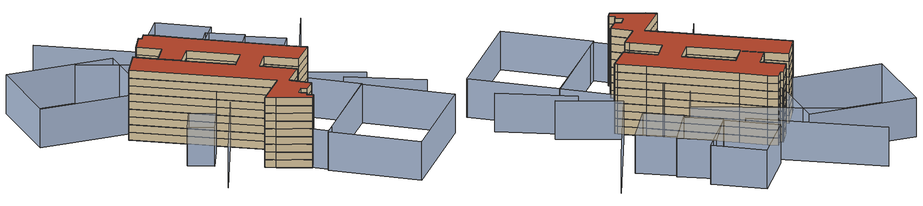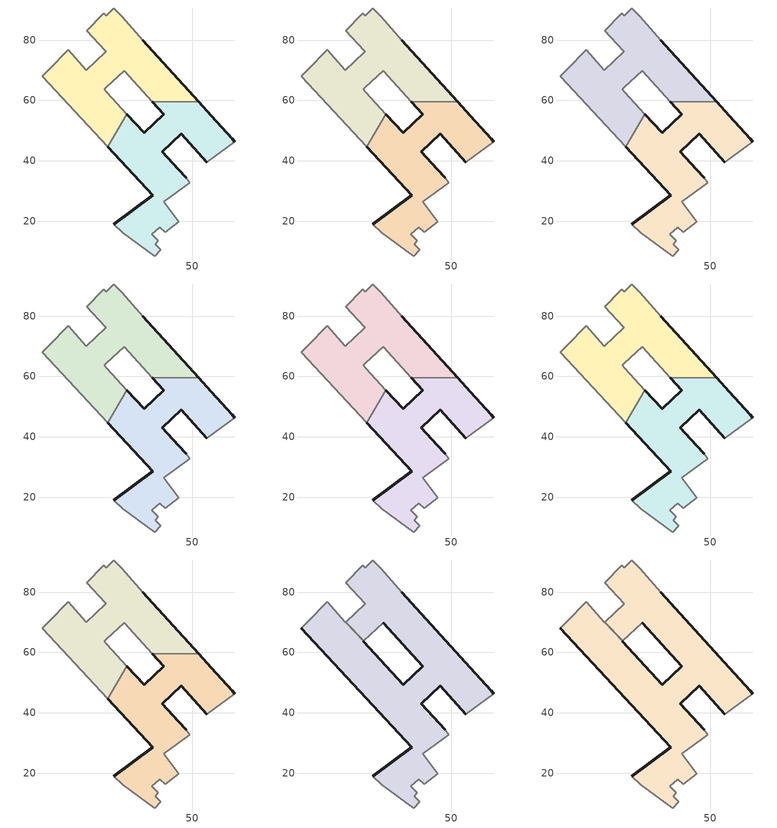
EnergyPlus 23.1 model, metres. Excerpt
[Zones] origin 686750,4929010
a53d307eac631355_F0_dwelling_0
 floor ground (EU_floor_Construction): 52.15,59.54 33.67,79.96 26.91,87.75 24.03,90.61 22.21,88.69 21.63,88.07 20.93,88.73 20.69,88.95 20.32,88.55 15.15,83.08 21.28,76.44 21.53,76.16 21.29,75.93 15,69.95 8.92,76.72 2.51,70.19 0.42,67.96 22.12,44.62 28.41,55.46 21.67,62.74 20.85,63.62 21.63,64.34 27.45,69.76 36.88,59.54 z0
 wall outside (EU_wall_Construction): 33.67,79.96 52.15,59.54 z0:3
 wall adiabatic (EU_wall_Construction): 36.88,59.54 27.45,69.76 21.63,64.34 20.85,63.62 21.67,62.74 28.41,55.46 / 22.12,44.62 0.42,67.96 2.51,70.19 8.92,76.72 15,69.95 21.29,75.93 21.53,76.16 21.28,76.44 15.15,83.08 20.32,88.55 20.69,88.95 20.93,88.73 21.63,88.07 22.21,88.69 24.03,90.61 26.91,87.75 33.67,79.96 z0:3
 wall to a53d307eac631355_F0_dwelling_1 (EU_wall_Construction): 52.15,59.54 36.88,59.54 / 28.41,55.46 22.12,44.62 z0:3
a53d307eac631355_F0_dwelling_1
 floor ground (EU_floor_Construction): 45.62,19.75 40.66,26.41 49.22,32.79 47.99,34.38 45.48,37.11 40.07,43.02 46.48,48.9 54.9,39.51 64.07,46.31 63.3,47.35 56.32,54.92 52.15,59.54 36.88,59.54 40.69,55.4 34.07,49.33 28.41,55.46 22.12,44.62 36.97,28.64 24.07,18.97 27.11,16.2 37.57,8.44 39.54,10.56 37.83,12.35 38.82,13.42 36.7,15.66 39.34,17.98 41.11,16.34 z0
 wall outside (EU_wall_Construction): 54.9,39.51 46.48,48.9 40.07,43.02 45.48,37.11 47.99,34.38 / 24.07,18.97 36.97,28.64 22.12,44.62 / 28.41,55.46 34.07,49.33 40.69,55.4 36.88,59.54 / 52.15,59.54 56.32,54.92 63.3,47.35 64.07,46.31 z0:3
 wall adiabatic (EU_wall_Construction): 64.07,46.31 54.9,39.51 / 47.99,34.38 49.22,32.79 40.66,26.41 45.62,19.75 41.11,16.34 39.34,17.98 36.7,15.66 38.82,13.42 37.83,12.35 39.54,10.56 37.57,8.44 27.11,16.2 24.07,18.97 z0:3
a53d307eac631355_F1_dwelling_0
 floor to a53d307eac631355_F0_dwelling_0 (EU_floor_Construction): 52.15,59.54 33.67,79.96 26.91,87.75 24.03,90.61 22.21,88.69 21.63,88.07 20.93,88.73 20.69,88.95 20.32,88.55 15.15,83.08 21.28,76.44 21.53,76.16 21.29,75.93 15,69.95 8.92,76.72 2.51,70.19 0.42,67.96 22.12,44.62 28.41,55.46 21.67,62.74 20.85,63.62 21.63,64.34 27.45,69.76 36.88,59.54 z3
 wall outside (EU_wall_Construction): 33.67,79.96 52.15,59.54 z3:6
 wall adiabatic (EU_wall_Construction): 36.88,59.54 27.45,69.76 21.63,64.34 20.85,63.62 21.67,62.74 28.41,55.46 / 22.12,44.62 0.42,67.96 2.51,70.19 8.92,76.72 15,69.95 21.29,75.93 21.53,76.16 21.28,76.44 15.15,83.08 20.32,88.55 20.69,88.95 20.93,88.73 21.63,88.07 22.21,88.69 24.03,90.61 26.91,87.75 33.67,79.96 z3:6
 wall to a53d307eac631355_F1_dwelling_1 (EU_wall_Construction): 52.15,59.54 36.88,59.54 / 28.41,55.46 22.12,44.62 z3:6
a53d307eac631355_F1_dwelling_1
 floor to a53d307eac631355_F0_dwelling_1 (EU_floor_Construction): 45.62,19.75 40.66,26.41 49.22,32.79 47.99,34.38 45.48,37.11 40.07,43.02 46.48,48.9 54.9,39.51 64.07,46.31 63.3,47.35 56.32,54.92 52.15,59.54 36.88,59.54 40.69,55.4 34.07,49.33 28.41,55.46 22.12,44.62 36.97,28.64 24.07,18.97 27.11,16.2 37.57,8.44 39.54,10.56 37.83,12.35 38.82,13.42 36.7,15.66 39.34,17.98 41.11,16.34 z3
 wall outside (EU_wall_Construction): 54.9,39.51 46.48,48.9 40.07,43.02 45.48,37.11 47.99,34.38 / 24.07,18.97 36.97,28.64 22.12,44.62 / 28.41,55.46 34.07,49.33 40.69,55.4 36.88,59.54 / 52.15,59.54 56.32,54.92 63.3,47.35 64.07,46.31 z3:6
 wall adiabatic (EU_wall_Construction): 64.07,46.31 54.9,39.51 / 47.99,34.38 49.22,32.79 40.66,26.41 45.62,19.75 41.11,16.34 39.34,17.98 36.7,15.66 38.82,13.42 37.83,12.35 39.54,10.56 37.57,8.44 27.11,16.2 24.07,18.97 z3:6
a53d307eac631355_F2_dwelling_0
 floor to a53d307eac631355_F1_dwelling_0 (EU_floor_Construction): 52.15,59.54 33.67,79.96 26.91,87.75 24.03,90.61 22.21,88.69 21.63,88.07 20.93,88.73 20.69,88.95 20.32,88.55 15.15,83.08 21.28,76.44 21.53,76.16 21.29,75.93 15,69.95 8.92,76.72 2.51,70.19 0.42,67.96 22.12,44.62 28.41,55.46 21.67,62.74 20.85,63.62 21.63,64.34 27.45,69.76 36.88,59.54 z6
 wall outside (EU_wall_Construction): 33.67,79.96 52.15,59.54 z6:9
 wall adiabatic (EU_wall_Construction): 36.88,59.54 27.45,69.76 21.63,64.34 20.85,63.62 21.67,62.74 28.41,55.46 / 22.12,44.62 0.42,67.96 2.51,70.19 8.92,76.72 15,69.95 21.29,75.93 21.53,76.16 21.28,76.44 15.15,83.08 20.32,88.55 20.69,88.95 20.93,88.73 21.63,88.07 22.21,88.69 24.03,90.61 26.91,87.75 33.67,79.96 z6:9
 wall to a53d307eac631355_F2_dwelling_1 (EU_wall_Construction): 52.15,59.54 36.88,59.54 / 28.41,55.46 22.12,44.62 z6:9
a53d307eac631355_F2_dwelling_1
 floor to a53d307eac631355_F1_dwelling_1 (EU_floor_Construction): 45.62,19.75 40.66,26.41 49.22,32.79 47.99,34.38 45.48,37.11 40.07,43.02 46.48,48.9 54.9,39.51 64.07,46.31 63.3,47.35 56.32,54.92 52.15,59.54 36.88,59.54 40.69,55.4 34.07,49.33 28.41,55.46 22.12,44.62 36.97,28.64 24.07,18.97 27.11,16.2 37.57,8.44 39.54,10.56 37.83,12.35 38.82,13.42 36.7,15.66 39.34,17.98 41.11,16.34 z6
 wall outside (EU_wall_Construction): 54.9,39.51 46.48,48.9 40.07,43.02 45.48,37.11 47.99,34.38 / 24.07,18.97 36.97,28.64 22.12,44.62 / 28.41,55.46 34.07,49.33 40.69,55.4 36.88,59.54 / 52.15,59.54 56.32,54.92 63.3,47.35 64.07,46.31 z6:9
 wall adiabatic (EU_wall_Construction): 64.07,46.31 54.9,39.51 / 47.99,34.38 49.22,32.79 40.66,26.41 45.62,19.75 41.11,16.34 39.34,17.98 36.7,15.66 38.82,13.42 37.83,12.35 39.54,10.56 37.57,8.44 27.11,16.2 24.07,18.97 z6:9
a53d307eac631355_F3_dwelling_0
 floor to a53d307eac631355_F2_dwelling_0 (EU_floor_Construction): 52.15,59.54 33.67,79.96 26.91,87.75 24.03,90.61 22.21,88.69 21.63,88.07 20.93,88.73 20.69,88.95 20.32,88.55 15.15,83.08 21.28,76.44 21.53,76.16 21.29,75.93 15,69.95 8.92,76.72 2.51,70.19 0.42,67.96 22.12,44.62 28.41,55.46 21.67,62.74 20.85,63.62 21.63,64.34 27.45,69.76 36.88,59.54 z9
 wall outside (EU_wall_Construction): 33.67,79.96 52.15,59.54 z9:12
 wall adiabatic (EU_wall_Construction): 36.88,59.54 27.45,69.76 21.63,64.34 20.85,63.62 21.67,62.74 28.41,55.46 / 22.12,44.62 0.42,67.96 2.51,70.19 8.92,76.72 15,69.95 21.29,75.93 21.53,76.16 21.28,76.44 15.15,83.08 20.32,88.55 20.69,88.95 20.93,88.73 21.63,88.07 22.21,88.69 24.03,90.61 26.91,87.75 33.67,79.96 z9:12
 wall to a53d307eac631355_F3_dwelling_1 (EU_wall_Construction): 52.15,59.54 36.88,59.54 / 28.41,55.46 22.12,44.62 z9:12
a53d307eac631355_F3_dwelling_1
 floor to a53d307eac631355_F2_dwelling_1 (EU_floor_Construction): 45.62,19.75 40.66,26.41 49.22,32.79 47.99,34.38 45.48,37.11 40.07,43.02 46.48,48.9 54.9,39.51 64.07,46.31 63.3,47.35 56.32,54.92 52.15,59.54 36.88,59.54 40.69,55.4 34.07,49.33 28.41,55.46 22.12,44.62 36.97,28.64 24.07,18.97 27.11,16.2 37.57,8.44 39.54,10.56 37.83,12.35 38.82,13.42 36.7,15.66 39.34,17.98 41.11,16.34 z9
 wall outside (EU_wall_Construction): 54.9,39.51 46.48,48.9 40.07,43.02 45.48,37.11 47.99,34.38 / 24.07,18.97 36.97,28.64 22.12,44.62 / 28.41,55.46 34.07,49.33 40.69,55.4 36.88,59.54 / 52.15,59.54 56.32,54.92 63.3,47.35 64.07,46.31 z9:12
 wall adiabatic (EU_wall_Construction): 64.07,46.31 54.9,39.51 / 47.99,34.38 49.22,32.79 40.66,26.41 45.62,19.75 41.11,16.34 39.34,17.98 36.7,15.66 38.82,13.42 37.83,12.35 39.54,10.56 37.57,8.44 27.11,16.2 24.07,18.97 z9:12
a53d307eac631355_F4_dwelling_0
 floor to a53d307eac631355_F3_dwelling_0 (EU_floor_Construction): 52.15,59.54 33.67,79.96 26.91,87.75 24.03,90.61 22.21,88.69 21.63,88.07 20.93,88.73 20.69,88.95 20.32,88.55 15.15,83.08 21.28,76.44 21.53,76.16 21.29,75.93 15,69.95 8.92,76.72 2.51,70.19 0.42,67.96 22.12,44.62 28.41,55.46 21.67,62.74 20.85,63.62 21.63,64.34 27.45,69.76 36.88,59.54 z12
 wall outside (EU_wall_Construction): 33.67,79.96 52.15,59.54 z12:15
 wall adiabatic (EU_wall_Construction): 36.88,59.54 27.45,69.76 21.63,64.34 20.85,63.62 21.67,62.74 28.41,55.46 / 22.12,44.62 0.42,67.96 2.51,70.19 8.92,76.72 15,69.95 21.29,75.93 21.53,76.16 21.28,76.44 15.15,83.08 20.32,88.55 20.69,88.95 20.93,88.73 21.63,88.07 22.21,88.69 24.03,90.61 26.91,87.75 33.67,79.96 z12:15
 wall to a53d307eac631355_F4_dwelling_1 (EU_wall_Construction): 52.15,59.54 36.88,59.54 / 28.41,55.46 22.12,44.62 z12:15
a53d307eac631355_F4_dwelling_1
 floor to a53d307eac631355_F3_dwelling_1 (EU_floor_Construction): 45.62,19.75 40.66,26.41 49.22,32.79 47.99,34.38 45.48,37.11 40.07,43.02 46.48,48.9 54.9,39.51 64.07,46.31 63.3,47.35 56.32,54.92 52.15,59.54 36.88,59.54 40.69,55.4 34.07,49.33 28.41,55.46 22.12,44.62 36.97,28.64 24.07,18.97 27.11,16.2 37.57,8.44 39.54,10.56 37.83,12.35 38.82,13.42 36.7,15.66 39.34,17.98 41.11,16.34 z12
 wall outside (EU_wall_Construction): 54.9,39.51 46.48,48.9 40.07,43.02 45.48,37.11 47.99,34.38 / 24.07,18.97 36.97,28.64 22.12,44.62 / 28.41,55.46 34.07,49.33 40.69,55.4 36.88,59.54 / 52.15,59.54 56.32,54.92 63.3,47.35 64.07,46.31 z12:15
 wall adiabatic (EU_wall_Construction): 64.07,46.31 54.9,39.51 / 47.99,34.38 49.22,32.79 40.66,26.41 45.62,19.75 41.11,16.34 39.34,17.98 36.7,15.66 38.82,13.42 37.83,12.35 39.54,10.56 37.57,8.44 27.11,16.2 24.07,18.97 z12:15
a53d307eac631355_F5_dwelling_0
 floor to a53d307eac631355_F4_dwelling_0 (EU_floor_Construction): 52.15,59.54 33.67,79.96 26.91,87.75 24.03,90.61 22.21,88.69 21.63,88.07 20.93,88.73 20.69,88.95 20.32,88.55 15.15,83.08 21.28,76.44 21.53,76.16 21.29,75.93 15,69.95 8.92,76.72 2.51,70.19 0.42,67.96 22.12,44.62 28.41,55.46 21.67,62.74 20.85,63.62 21.63,64.34 27.45,69.76 36.88,59.54 z15
 wall outside (EU_wall_Construction): 33.67,79.96 52.15,59.54 z15:18
 wall adiabatic (EU_wall_Construction): 36.88,59.54 27.45,69.76 21.63,64.34 20.85,63.62 21.67,62.74 28.41,55.46 / 22.12,44.62 0.42,67.96 2.51,70.19 8.92,76.72 15,69.95 21.29,75.93 21.53,76.16 21.28,76.44 15.15,83.08 20.32,88.55 20.69,88.95 20.93,88.73 21.63,88.07 22.21,88.69 24.03,90.61 26.91,87.75 33.67,79.96 z15:18
 wall to a53d307eac631355_F5_dwelling_1 (EU_wall_Construction): 52.15,59.54 36.88,59.54 / 28.41,55.46 22.12,44.62 z15:18
a53d307eac631355_F5_dwelling_1
 floor to a53d307eac631355_F4_dwelling_1 (EU_floor_Construction): 45.62,19.75 40.66,26.41 49.22,32.79 47.99,34.38 45.48,37.11 40.07,43.02 46.48,48.9 54.9,39.51 64.07,46.31 63.3,47.35 56.32,54.92 52.15,59.54 36.88,59.54 40.69,55.4 34.07,49.33 28.41,55.46 22.12,44.62 36.97,28.64 24.07,18.97 27.11,16.2 37.57,8.44 39.54,10.56 37.83,12.35 38.82,13.42 36.7,15.66 39.34,17.98 41.11,16.34 z15
 wall outside (EU_wall_Construction): 54.9,39.51 46.48,48.9 40.07,43.02 45.48,37.11 47.99,34.38 / 24.07,18.97 36.97,28.64 22.12,44.62 / 28.41,55.46 34.07,49.33 40.69,55.4 36.88,59.54 / 52.15,59.54 56.32,54.92 63.3,47.35 64.07,46.31 z15:18
 wall adiabatic (EU_wall_Construction): 64.07,46.31 54.9,39.51 / 47.99,34.38 49.22,32.79 40.66,26.41 45.62,19.75 41.11,16.34 39.34,17.98 36.7,15.66 38.82,13.42 37.83,12.35 39.54,10.56 37.57,8.44 27.11,16.2 24.07,18.97 z15:18
a53d307eac631355_F6_dwelling_0
 floor to a53d307eac631355_F5_dwelling_0 (EU_floor_Construction): 52.15,59.54 33.67,79.96 26.91,87.75 24.03,90.61 22.21,88.69 21.63,88.07 20.93,88.73 20.69,88.95 20.32,88.55 15.15,83.08 21.28,76.44 21.53,76.16 21.29,75.93 15,69.95 8.92,76.72 2.51,70.19 0.42,67.96 22.12,44.62 28.41,55.46 21.67,62.74 20.85,63.62 21.63,64.34 27.45,69.76 36.88,59.54 z18
 wall outside (EU_wall_Construction): 33.67,79.96 52.15,59.54 z18:21
 wall adiabatic (EU_wall_Construction): 36.88,59.54 27.45,69.76 21.63,64.34 20.85,63.62 21.67,62.74 28.41,55.46 / 22.12,44.62 0.42,67.96 2.51,70.19 8.92,76.72 15,69.95 21.29,75.93 21.53,76.16 21.28,76.44 15.15,83.08 20.32,88.55 20.69,88.95 20.93,88.73 21.63,88.07 22.21,88.69 24.03,90.61 26.91,87.75 33.67,79.96 z18:21
 wall to a53d307eac631355_F6_dwelling_1 (EU_wall_Construction): 52.15,59.54 36.88,59.54 / 28.41,55.46 22.12,44.62 z18:21
 roof outside (EU_roof_Construction): 27.45,69.76 21.63,64.34 20.85,63.62 20.99,63.75 15.05,69.99 15.28,70.21 15.08,70.03 21.02,63.78 z21; 21.67,62.74 28.4,55.46 20.85,63.62 z21
a53d307eac631355_F6_dwelling_1
 floor to a53d307eac631355_F5_dwelling_1 (EU_floor_Construction): 45.62,19.75 40.66,26.41 49.22,32.79 47.99,34.38 45.48,37.11 40.07,43.02 46.48,48.9 54.9,39.51 64.07,46.31 63.3,47.35 56.32,54.92 52.15,59.54 36.88,59.54 40.69,55.4 34.07,49.33 28.41,55.46 22.12,44.62 36.97,28.64 24.07,18.97 27.11,16.2 37.57,8.44 39.54,10.56 37.83,12.35 38.82,13.42 36.7,15.66 39.34,17.98 41.11,16.34 z18
 wall outside (EU_wall_Construction): 54.9,39.51 46.48,48.9 40.07,43.02 45.48,37.11 47.99,34.38 / 24.07,18.97 36.97,28.64 22.12,44.62 / 28.41,55.46 34.07,49.33 40.69,55.4 36.88,59.54 / 52.15,59.54 56.32,54.92 63.3,47.35 64.07,46.31 z18:21
 wall adiabatic (EU_wall_Construction): 64.07,46.31 54.9,39.51 / 47.99,34.38 49.22,32.79 40.66,26.41 45.62,19.75 41.11,16.34 39.34,17.98 36.7,15.66 38.82,13.42 37.83,12.35 39.54,10.56 37.57,8.44 27.11,16.2 24.07,18.97 z18:21
a53d307eac631355_F7_dwelling_0
 floor outside (EU_floor_Construction): 20.32,88.55 20.69,88.95 15.15,83.08 z21; 21.53,76.16 21.28,76.44 15.15,83.08 z21; 47.99,34.38 40.07,43.02 45.48,37.11 z21
 floor to a53d307eac631355_F6_dwelling_0 (EU_floor_Construction): 52.15,59.54 33.67,79.96 26.91,87.75 24.03,90.61 21.63,88.07 20.69,88.95 20.32,88.55 15.15,83.08 21.28,76.44 21.53,76.16 21.29,75.93 15.08,70.03 21.02,63.78 27.45,69.76 36.88,59.54 z21; 22.12,44.62 28.4,55.46 20.85,63.62 20.99,63.75 15.05,69.99 15,69.95 8.92,76.72 2.51,70.19 0.42,67.96 z21
 floor to a53d307eac631355_F6_dwelling_1 (EU_floor_Construction): 45.62,19.75 40.66,26.41 49.22,32.79 47.99,34.38 45.48,37.11 40.07,43.02 46.48,48.9 54.9,39.51 64.07,46.31 63.3,47.35 56.32,54.92 52.15,59.54 36.88,59.54 40.69,55.4 34.07,49.33 28.4,55.46 22.12,44.62 36.97,28.64 24.07,18.97 27.11,16.2 37.57,8.44 39.54,10.56 37.83,12.35 38.82,13.42 36.7,15.66 39.34,17.98 41.11,16.34 z21
 wall outside (EU_wall_Construction): 20.85,63.62 34.07,49.33 40.69,55.4 27.45,69.76 / 33.67,79.96 56.32,54.92 63.3,47.35 64.07,46.31 / 54.9,39.51 46.48,48.9 40.07,43.02 47.99,34.38 / 24.07,18.97 36.97,28.64 0.42,67.96 z21:24
 wall adiabatic (EU_wall_Construction): 27.45,69.76 21.02,63.78 15.08,70.03 21.53,76.16 15.15,83.08 20.69,88.95 21.63,88.07 24.03,90.61 26.91,87.75 33.67,79.96 / 64.07,46.31 54.9,39.51 / 47.99,34.38 49.22,32.79 40.66,26.41 45.62,19.75 41.11,16.34 39.34,17.98 36.7,15.66 38.82,13.42 37.83,12.35 39.54,10.56 37.57,8.44 27.11,16.2 24.07,18.97 / 0.42,67.96 2.51,70.19 8.92,76.72 15,69.95 15.05,69.99 20.99,63.75 20.85,63.62 z21:24
a53d307eac631355_F8_dwelling_0
 floor to a53d307eac631355_F7_dwelling_0 (EU_floor_Construction): 45.62,19.75 40.66,26.41 49.22,32.79 47.99,34.38 40.07,43.02 46.48,48.9 54.9,39.51 64.07,46.31 63.3,47.35 56.32,54.92 33.67,79.96 26.91,87.75 24.03,90.61 21.63,88.07 20.69,88.95 15.15,83.08 21.53,76.16 15.08,70.03 21.02,63.78 27.45,69.76 40.69,55.4 34.07,49.33 20.85,63.62 20.99,63.75 15.05,69.99 15,69.95 8.92,76.72 2.51,70.19 0.42,67.96 36.97,28.64 24.07,18.97 27.11,16.2 37.57,8.44 39.54,10.56 37.83,12.35 38.82,13.42 36.7,15.66 39.34,17.98 41.11,16.34 z24
 wall outside (EU_wall_Construction): 20.85,63.62 34.07,49.33 40.69,55.4 27.45,69.76 / 33.67,79.96 56.32,54.92 63.3,47.35 64.07,46.31 / 54.9,39.51 46.48,48.9 40.07,43.02 47.99,34.38 / 24.07,18.97 36.97,28.64 0.42,67.96 z24:27
 wall adiabatic (EU_wall_Construction): 27.45,69.76 21.02,63.78 15.08,70.03 21.53,76.16 15.15,83.08 20.69,88.95 21.63,88.07 24.03,90.61 26.91,87.75 33.67,79.96 / 64.07,46.31 54.9,39.51 / 47.99,34.38 49.22,32.79 40.66,26.41 45.62,19.75 41.11,16.34 39.34,17.98 36.7,15.66 38.82,13.42 37.83,12.35 39.54,10.56 37.57,8.44 27.11,16.2 24.07,18.97 / 0.42,67.96 2.51,70.19 8.92,76.72 15,69.95 15.05,69.99 20.99,63.75 20.85,63.62 z24:27
 roof outside (EU_roof_Construction): 33.67,79.96 56.32,54.92 63.3,47.35 64.07,46.31 54.9,39.51 46.48,48.9 40.07,43.02 47.99,34.38 49.22,32.79 40.66,26.41 45.62,19.75 41.11,16.34 39.34,17.98 36.7,15.66 38.82,13.42 37.83,12.35 39.54,10.56 37.57,8.44 27.11,16.2 24.07,18.97 36.97,28.64 0.42,67.96 2.51,70.19 8.92,76.72 15,69.95 15.05,69.99 20.99,63.75 20.85,63.62 34.07,49.33 40.69,55.4 27.45,69.76 21.02,63.78 15.08,70.03 21.53,76.16 15.15,83.08 20.69,88.95 21.63,88.07 24.03,90.61 26.91,87.75 z27
shading: 39.57,91.54 4,128.92 / 5.35,105.89 49.21,71.25 / 49.21,71.25 2.56,12.18 / 97.03,19.4 74.96,39.4 / 83.97,37.66 64.79,52.72 / 64.79,52.72 94.68,90.8 / 76.23,30.21 41.14,3.71 / 41.14,3.71 28.88,19.95 / 28.88,19.95 63.97,46.45 / 63.97,46.45 76.23,30.21 / 2.72,36.64 11.01,46.55 / 11.01,46.55 18.55,40.25 / 18.55,40.25 10.27,30.34 / 10.27,30.34 2.72,36.64 / 70.02,90.86 56.62,77.36 / 56.62,77.36 46.33,87.57 / 46.33,87.57 59.73,101.07 / 59.73,101.07 70.02,90.86 / 33.16,103.66 50.84,119.09 / 50.84,119.09 64.44,103.5 / 64.44,103.5 46.75,88.07 / 46.75,88.07 33.16,103.66 / 75.91,30.28 96.93,2.8 / 96.93,2.8 61.42,-24.36 / 61.42,-24.36 40.4,3.11 / 40.4,3.11 75.91,30.28 / -19.87,113.52 19.45,102.31 / 19.45,102.31 10.32,70.25 / 10.32,70.25 -29.01,81.46 / -29.01,81.46 -19.87,113.52 / 55.4,76.13 69.23,90.07 / 69.23,90.07 79.89,79.5 / 79.89,79.5 66.06,65.56 / 66.06,65.56 55.4,76.13 z0:15
[Building]
EU S2 Campaign: North Axis=0; Terrain=City; Solar Distribution=FullExterior
[Site:Location]
Bologna: Latitude=44.5; Longitude=11.25; Time Zone=1; Elevation=37
[SizingPeriod:WeatherFileDays]
AnnualSizingPeriod: Begin Month=1; Begin Day of Month=1; End Month=12; End Day of Month=31; Day of Week for Start Day=Monday; Use Weather File Daylight Saving Period=No; Use Weather File Rain and Snow Indicators=No
[MATERIAL]
EU_InternalMass_Material: Roughness=MediumRough; Thickness=0.1; Conductivity=1; Density=1800; Specific Heat=900; Thermal Absorptance=0.9; Solar Absorptance=0.7; Visible Absorptance=0.7
[MATERIAL:NOMASS] Roughness=MediumRough; Thermal Absorptance=0.9; Solar Absorptance=0.7; Visible Absorptance=0.7
Name | Thermal Resistance
EU_wall_NoMass | 0.905828
EU_roof_NoMass | 0.37593
EU_floor_NoMass | 0.67114
[CONSTRUCTION]
EU_wall_Construction: EU_wall_NoMass
EU_roof_Construction: EU_roof_NoMass
EU_floor_Construction: EU_floor_NoMass
EU_InternalMass_Construction: EU_InternalMass_Material
[ZONE] Type=1; Multiplier=1; Ceiling Height=autocalculate; Floor Area=autocalculate; Part of Total Floor Area=Yes
Name | Volume
a53d307eac631355_F0_dwelling_0; a53d307eac631355_F1_dwelling_0; a53d307eac631355_F2_dwelling_0; a53d307eac631355_F3_dwelling_0; a53d307eac631355_F4_dwelling_0; a53d307eac631355_F5_dwelling_0; a53d307eac631355_F6_dwelling_0 | 2615.67
a53d307eac631355_F7_dwelling_0 | 5230.03
a53d307eac631355_F8_dwelling_0 | 5230.07
a53d307eac631355_F0_dwelling_1; a53d307eac631355_F1_dwelling_1; a53d307eac631355_F2_dwelling_1; a53d307eac631355_F3_dwelling_1; a53d307eac631355_F4_dwelling_1; a53d307eac631355_F5_dwelling_1; a53d307eac631355_F6_dwelling_1 | 2615.64
[INTERNALMASS] Construction=EU_InternalMass_Construction
Name | Zone or ZoneList | Surface Area
a53d307eac631355_F0_dwelling_0_EU_InternalMass | a53d307eac631355_F0_dwelling_0 | 871.891
a53d307eac631355_F0_dwelling_1_EU_InternalMass | a53d307eac631355_F0_dwelling_1 | 871.88
a53d307eac631355_F1_dwelling_0_EU_InternalMass | a53d307eac631355_F1_dwelling_0 | 871.891
a53d307eac631355_F1_dwelling_1_EU_InternalMass | a53d307eac631355_F1_dwelling_1 | 871.88
a53d307eac631355_F2_dwelling_0_EU_InternalMass | a53d307eac631355_F2_dwelling_0 | 871.891
a53d307eac631355_F2_dwelling_1_EU_InternalMass | a53d307eac631355_F2_dwelling_1 | 871.88
a53d307eac631355_F3_dwelling_0_EU_InternalMass | a53d307eac631355_F3_dwelling_0 | 871.891
a53d307eac631355_F3_dwelling_1_EU_InternalMass | a53d307eac631355_F3_dwelling_1 | 871.88
a53d307eac631355_F4_dwelling_0_EU_InternalMass | a53d307eac631355_F4_dwelling_0 | 871.891
a53d307eac631355_F4_dwelling_1_EU_InternalMass | a53d307eac631355_F4_dwelling_1 | 871.88
a53d307eac631355_F5_dwelling_0_EU_InternalMass | a53d307eac631355_F5_dwelling_0 | 871.891
a53d307eac631355_F5_dwelling_1_EU_InternalMass | a53d307eac631355_F5_dwelling_1 | 871.88
a53d307eac631355_F6_dwelling_0_EU_InternalMass | a53d307eac631355_F6_dwelling_0 | 871.891
a53d307eac631355_F6_dwelling_1_EU_InternalMass | a53d307eac631355_F6_dwelling_1 | 871.88
a53d307eac631355_F7_dwelling_0_EU_InternalMass | a53d307eac631355_F7_dwelling_0 | 1743.35
a53d307eac631355_F8_dwelling_0_EU_InternalMass | a53d307eac631355_F8_dwelling_0 | 1743.35
[OTHEREQUIPMENT] Fuel Type=Electricity; Design Level Calculation Method=Watts/Area; Power per Zone Floor Area=1; Fraction Latent=0; Fraction Radiant=0; Fraction Lost=0; Carbon Dioxide Generation Rate=0; EndUse Subcategory=EU_Step8_InternalGains
Name | Zone or ZoneList or Space or SpaceList | Schedule
EU_Step8_InternalGain_a53d307eac631355_F0_dwelling_0_f000 | a53d307eac631355_F0_dwelling_0 | EU_Step8_GainSchedule_a53d307eac631355_F0_dwelling_0_f000
EU_Step8_InternalGain_a53d307eac631355_F0_dwelling_1_f000 | a53d307eac631355_F0_dwelling_1 | EU_Step8_GainSchedule_a53d307eac631355_F0_dwelling_1_f000
EU_Step8_InternalGain_a53d307eac631355_F1_dwelling_0_f000 | a53d307eac631355_F1_dwelling_0 | EU_Step8_GainSchedule_a53d307eac631355_F1_dwelling_0_f000
EU_Step8_InternalGain_a53d307eac631355_F1_dwelling_1_f000 | a53d307eac631355_F1_dwelling_1 | EU_Step8_GainSchedule_a53d307eac631355_F1_dwelling_1_f000
EU_Step8_InternalGain_a53d307eac631355_F2_dwelling_0_f000 | a53d307eac631355_F2_dwelling_0 | EU_Step8_GainSchedule_a53d307eac631355_F2_dwelling_0_f000
EU_Step8_InternalGain_a53d307eac631355_F2_dwelling_1_f000 | a53d307eac631355_F2_dwelling_1 | EU_Step8_GainSchedule_a53d307eac631355_F2_dwelling_1_f000
EU_Step8_InternalGain_a53d307eac631355_F3_dwelling_0_f000 | a53d307eac631355_F3_dwelling_0 | EU_Step8_GainSchedule_a53d307eac631355_F3_dwelling_0_f000
EU_Step8_InternalGain_a53d307eac631355_F3_dwelling_1_f000 | a53d307eac631355_F3_dwelling_1 | EU_Step8_GainSchedule_a53d307eac631355_F3_dwelling_1_f000
EU_Step8_InternalGain_a53d307eac631355_F4_dwelling_0_f000 | a53d307eac631355_F4_dwelling_0 | EU_Step8_GainSchedule_a53d307eac631355_F4_dwelling_0_f000
EU_Step8_InternalGain_a53d307eac631355_F4_dwelling_1_f000 | a53d307eac631355_F4_dwelling_1 | EU_Step8_GainSchedule_a53d307eac631355_F4_dwelling_1_f000
EU_Step8_InternalGain_a53d307eac631355_F5_dwelling_0_f000 | a53d307eac631355_F5_dwelling_0 | EU_Step8_GainSchedule_a53d307eac631355_F5_dwelling_0_f000
EU_Step8_InternalGain_a53d307eac631355_F5_dwelling_1_f000 | a53d307eac631355_F5_dwelling_1 | EU_Step8_GainSchedule_a53d307eac631355_F5_dwelling_1_f000
EU_Step8_InternalGain_a53d307eac631355_F6_dwelling_0_f000 | a53d307eac631355_F6_dwelling_0 | EU_Step8_GainSchedule_a53d307eac631355_F6_dwelling_0_f000
EU_Step8_InternalGain_a53d307eac631355_F6_dwelling_1_f000 | a53d307eac631355_F6_dwelling_1 | EU_Step8_GainSchedule_a53d307eac631355_F6_dwelling_1_f000
EU_Step8_InternalGain_a53d307eac631355_F7_dwelling_0_f000 | a53d307eac631355_F7_dwelling_0 | EU_Step8_GainSchedule_a53d307eac631355_F7_dwelling_0_f000
EU_Step8_InternalGain_a53d307eac631355_F8_dwelling_0_f000 | a53d307eac631355_F8_dwelling_0 | EU_Step8_GainSchedule_a53d307eac631355_F8_dwelling_0_f000
[ZONEVENTILATION:DESIGNFLOWRATE] Schedule=EU_AlwaysOn; Design Flow Rate Calculation Method=AirChanges/Hour; Air Changes per Hour=0.73129; Ventilation Type=Natural; Fan Pressure Rise=0; Fan Total Efficiency=1; Constant Term Coefficient=1; Temperature Term Coefficient=0; Velocity Term Coefficient=0; Velocity Squared Term Coefficient=0; Minimum Indoor Temperature=-100; Maximum Indoor Temperature=100; Delta Temperature=-100; Minimum Outdoor Temperature=-100; Maximum Outdoor Temperature=100; Maximum Wind Speed=40
Name | Zone or ZoneList or Space or SpaceList
EU_ConstantAir_a53d307eac631355_F0_dwelling_0 | a53d307eac631355_F0_dwelling_0
EU_ConstantAir_a53d307eac631355_F0_dwelling_1 | a53d307eac631355_F0_dwelling_1
EU_ConstantAir_a53d307eac631355_F1_dwelling_0 | a53d307eac631355_F1_dwelling_0
EU_ConstantAir_a53d307eac631355_F1_dwelling_1 | a53d307eac631355_F1_dwelling_1
EU_ConstantAir_a53d307eac631355_F2_dwelling_0 | a53d307eac631355_F2_dwelling_0
EU_ConstantAir_a53d307eac631355_F2_dwelling_1 | a53d307eac631355_F2_dwelling_1
EU_ConstantAir_a53d307eac631355_F3_dwelling_0 | a53d307eac631355_F3_dwelling_0
EU_ConstantAir_a53d307eac631355_F3_dwelling_1 | a53d307eac631355_F3_dwelling_1
EU_ConstantAir_a53d307eac631355_F4_dwelling_0 | a53d307eac631355_F4_dwelling_0
EU_ConstantAir_a53d307eac631355_F4_dwelling_1 | a53d307eac631355_F4_dwelling_1
EU_ConstantAir_a53d307eac631355_F5_dwelling_0 | a53d307eac631355_F5_dwelling_0
EU_ConstantAir_a53d307eac631355_F5_dwelling_1 | a53d307eac631355_F5_dwelling_1
EU_ConstantAir_a53d307eac631355_F6_dwelling_0 | a53d307eac631355_F6_dwelling_0
EU_ConstantAir_a53d307eac631355_F6_dwelling_1 | a53d307eac631355_F6_dwelling_1
EU_ConstantAir_a53d307eac631355_F7_dwelling_0 | a53d307eac631355_F7_dwelling_0
EU_ConstantAir_a53d307eac631355_F8_dwelling_0 | a53d307eac631355_F8_dwelling_0
[HVACTEMPLATE:THERMOSTAT] Constant Heating Setpoint=20; Constant Cooling Setpoint=50
EU_HeatOnly_a53d307eac631355_F0_dwelling_0; EU_HeatOnly_a53d307eac631355_F0_dwelling_1; EU_HeatOnly_a53d307eac631355_F1_dwelling_0; EU_HeatOnly_a53d307eac631355_F1_dwelling_1; EU_HeatOnly_a53d307eac631355_F2_dwelling_0; EU_HeatOnly_a53d307eac631355_F2_dwelling_1; EU_HeatOnly_a53d307eac631355_F3_dwelling_0; EU_HeatOnly_a53d307eac631355_F3_dwelling_1; EU_HeatOnly_a53d307eac631355_F4_dwelling_0; EU_HeatOnly_a53d307eac631355_F4_dwelling_1; EU_HeatOnly_a53d307eac631355_F5_dwelling_0; EU_HeatOnly_a53d307eac631355_F5_dwelling_1; EU_HeatOnly_a53d307eac631355_F6_dwelling_0; EU_HeatOnly_a53d307eac631355_F6_dwelling_1; EU_HeatOnly_a53d307eac631355_F7_dwelling_0; EU_HeatOnly_a53d307eac631355_F8_dwelling_0
[HVACTEMPLATE:ZONE:IDEALLOADSAIRSYSTEM] System Availability Schedule=EU_AlwaysOn; Maximum Heating Supply Air Temperature=50; Minimum Cooling Supply Air Temperature=13; Maximum Heating Supply Air Humidity Ratio=0.0156; Minimum Cooling Supply Air Humidity Ratio=0.0077; Heating Limit=NoLimit; Cooling Limit=NoLimit; Heating Availability Schedule=EU_AlwaysOn; Cooling Availability Schedule=EU_CoolingOff; Dehumidification Control Type=ConstantSensibleHeatRatio; Cooling Sensible Heat Ratio=0.7; Dehumidification Setpoint=60; Humidification Control Type=None; Humidification Setpoint=30; Outdoor Air Method=None; Outdoor Air Flow Rate per Person=0.00944; Outdoor Air Flow Rate per Zone Floor Area=0; Outdoor Air Flow Rate per Zone=0; Demand Controlled Ventilation Type=None; Outdoor Air Economizer Type=NoEconomizer; Heat Recovery Type=None; Sensible Heat Recovery Effectiveness=0.7; Latent Heat Recovery Effectiveness=0.65
Name | Template Thermostat
a53d307eac631355_F0_dwelling_0 | EU_HeatOnly_a53d307eac631355_F0_dwelling_0
a53d307eac631355_F0_dwelling_1 | EU_HeatOnly_a53d307eac631355_F0_dwelling_1
a53d307eac631355_F1_dwelling_0 | EU_HeatOnly_a53d307eac631355_F1_dwelling_0
a53d307eac631355_F1_dwelling_1 | EU_HeatOnly_a53d307eac631355_F1_dwelling_1
a53d307eac631355_F2_dwelling_0 | EU_HeatOnly_a53d307eac631355_F2_dwelling_0
a53d307eac631355_F2_dwelling_1 | EU_HeatOnly_a53d307eac631355_F2_dwelling_1
a53d307eac631355_F3_dwelling_0 | EU_HeatOnly_a53d307eac631355_F3_dwelling_0
a53d307eac631355_F3_dwelling_1 | EU_HeatOnly_a53d307eac631355_F3_dwelling_1
a53d307eac631355_F4_dwelling_0 | EU_HeatOnly_a53d307eac631355_F4_dwelling_0
a53d307eac631355_F4_dwelling_1 | EU_HeatOnly_a53d307eac631355_F4_dwelling_1
a53d307eac631355_F5_dwelling_0 | EU_HeatOnly_a53d307eac631355_F5_dwelling_0
a53d307eac631355_F5_dwelling_1 | EU_HeatOnly_a53d307eac631355_F5_dwelling_1
a53d307eac631355_F6_dwelling_0 | EU_HeatOnly_a53d307eac631355_F6_dwelling_0
a53d307eac631355_F6_dwelling_1 | EU_HeatOnly_a53d307eac631355_F6_dwelling_1
a53d307eac631355_F7_dwelling_0 | EU_HeatOnly_a53d307eac631355_F7_dwelling_0
a53d307eac631355_F8_dwelling_0 | EU_HeatOnly_a53d307eac631355_F8_dwelling_0
[SIZING:ZONE] Zone Cooling Design Supply Air Temperature Input Method=SupplyAirTemperature; Zone Cooling Design Supply Air Temperature=13; Zone Heating Design Supply Air Temperature Input Method=SupplyAirTemperature; Zone Heating Design Supply Air Temperature=50; Zone Cooling Design Supply Air Humidity Ratio=0.008; Zone Heating Design Supply Air Humidity Ratio=0.008; Cooling Design Air Flow Method=DesignDay; Cooling Design Air Flow Rate=0; Cooling Minimum Air Flow per Zone Floor Area=0.000762; Cooling Minimum Air Flow=0; Cooling Minimum Air Flow Fraction=0.2; Heating Design Air Flow Method=DesignDay; Heating Design Air Flow Rate=0; Heating Maximum Air Flow per Zone Floor Area=0.002032; Heating Maximum Air Flow=0.141576; Heating Maximum Air Flow Fraction=0.3; Account for Dedicated Outdoor Air System=No; Dedicated Outdoor Air System Control Strategy=NeutralSupplyAir; Dedicated Outdoor Air Low Setpoint Temperature for Design=autosize; Dedicated Outdoor Air High Setpoint Temperature for Design=autosize; Zone Load Sizing Method=Sensible Load Only No Latent Load; Zone Latent Cooling Design Supply Air Humidity Ratio Input Method=HumidityRatioDifference; Zone Cooling Design Supply Air Humidity Ratio Difference=0.005; Zone Latent Heating Design Supply Air Humidity Ratio Input Method=HumidityRatioDifference; Zone Humidification Design Supply Air Humidity Ratio Difference=0.005
a53d307eac631355_F0_dwelling_0; a53d307eac631355_F0_dwelling_1; a53d307eac631355_F1_dwelling_0; a53d307eac631355_F1_dwelling_1; a53d307eac631355_F2_dwelling_0; a53d307eac631355_F2_dwelling_1; a53d307eac631355_F3_dwelling_0; a53d307eac631355_F3_dwelling_1; a53d307eac631355_F4_dwelling_0; a53d307eac631355_F4_dwelling_1; a53d307eac631355_F5_dwelling_0; a53d307eac631355_F5_dwelling_1; a53d307eac631355_F6_dwelling_0; a53d307eac631355_F6_dwelling_1; a53d307eac631355_F7_dwelling_0; a53d307eac631355_F8_dwelling_0
[SCHEDULE:CONSTANT]
Name | Hourly Value
EU_AlwaysOn | 1
EU_CoolingOff | 0
[SCHEDULE:FILE] Column Number=1; Rows to Skip at Top=0; Number of Hours of Data=8760; Column Separator=Comma; Interpolate to Timestep=No; Minutes per Item=60; Adjust Schedule for Daylight Savings=Yes
Name | File
EU_Step8_GainSchedule_a53d307eac631355_F0_dwelling_0_f000 | ../../schedules/a53d307eac631355/a53d307eac631355_F0_dwelling_0_f000_gain.csv
EU_Step8_GainSchedule_a53d307eac631355_F0_dwelling_1_f000 | ../../schedules/a53d307eac631355/a53d307eac631355_F0_dwelling_1_f000_gain.csv
EU_Step8_GainSchedule_a53d307eac631355_F1_dwelling_0_f000 | ../../schedules/a53d307eac631355/a53d307eac631355_F1_dwelling_0_f000_gain.csv
EU_Step8_GainSchedule_a53d307eac631355_F1_dwelling_1_f000 | ../../schedules/a53d307eac631355/a53d307eac631355_F1_dwelling_1_f000_gain.csv
EU_Step8_GainSchedule_a53d307eac631355_F2_dwelling_0_f000 | ../../schedules/a53d307eac631355/a53d307eac631355_F2_dwelling_0_f000_gain.csv
EU_Step8_GainSchedule_a53d307eac631355_F2_dwelling_1_f000 | ../../schedules/a53d307eac631355/a53d307eac631355_F2_dwelling_1_f000_gain.csv
EU_Step8_GainSchedule_a53d307eac631355_F3_dwelling_0_f000 | ../../schedules/a53d307eac631355/a53d307eac631355_F3_dwelling_0_f000_gain.csv
EU_Step8_GainSchedule_a53d307eac631355_F3_dwelling_1_f000 | ../../schedules/a53d307eac631355/a53d307eac631355_F3_dwelling_1_f000_gain.csv
EU_Step8_GainSchedule_a53d307eac631355_F4_dwelling_0_f000 | ../../schedules/a53d307eac631355/a53d307eac631355_F4_dwelling_0_f000_gain.csv
EU_Step8_GainSchedule_a53d307eac631355_F4_dwelling_1_f000 | ../../schedules/a53d307eac631355/a53d307eac631355_F4_dwelling_1_f000_gain.csv
EU_Step8_GainSchedule_a53d307eac631355_F5_dwelling_0_f000 | ../../schedules/a53d307eac631355/a53d307eac631355_F5_dwelling_0_f000_gain.csv
EU_Step8_GainSchedule_a53d307eac631355_F5_dwelling_1_f000 | ../../schedules/a53d307eac631355/a53d307eac631355_F5_dwelling_1_f000_gain.csv
EU_Step8_GainSchedule_a53d307eac631355_F6_dwelling_0_f000 | ../../schedules/a53d307eac631355/a53d307eac631355_F6_dwelling_0_f000_gain.csv
EU_Step8_GainSchedule_a53d307eac631355_F6_dwelling_1_f000 | ../../schedules/a53d307eac631355/a53d307eac631355_F6_dwelling_1_f000_gain.csv
EU_Step8_GainSchedule_a53d307eac631355_F7_dwelling_0_f000 | ../../schedules/a53d307eac631355/a53d307eac631355_F7_dwelling_0_f000_gain.csv
EU_Step8_GainSchedule_a53d307eac631355_F8_dwelling_0_f000 | ../../schedules/a53d307eac631355/a53d307eac631355_F8_dwelling_0_f000_gain.csv
